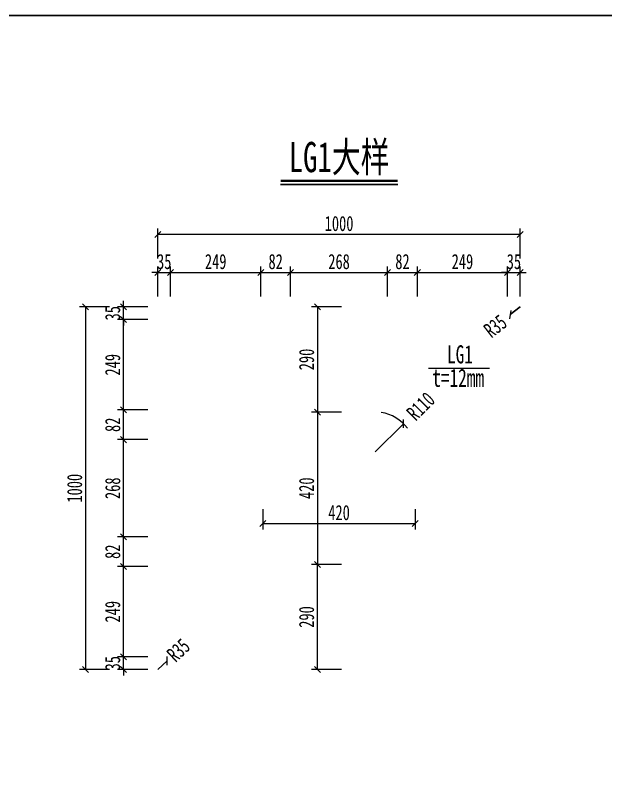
# Model space of a CAD drawing. Header units: millimetres. Extents: x -60009 to 63758, y -2164 to 95433.
# Drawn here: x 35176 to 36805, y 32429 to 34561 of the extents above; entities that cross this region are included whole.
import ezdxf
from ezdxf.enums import TextEntityAlignment as Align

# ---------------------------------------------------------------- set-up
doc = ezdxf.new("R2010")
doc.units = ezdxf.units.MM
doc.layers.get('Defpoints').update_dxf_attribs({"color": 8})
for name, color, linetype, lineweight in [('文字', 7, 'Continuous', 15), ('标注线及字体', 2, 'Continuous', 15), ('细实线', 4, 'Continuous', 15)]:
    doc.layers.add(name, color=color, linetype=linetype, lineweight=lineweight)
doc.styles.add('111', font='仿宋_GB2312.TTF', dxfattribs={"width": 0.7})
doc.styles.add('BM_Dim', font='仿宋_GB2312.TTF', dxfattribs={"width": 0.85})
doc.dimstyles.new('200', dxfattribs={"dimscale": 0, "dimtxt": 2.5, "dimasz": 1, "dimexe": 1, "dimexo": 1, "dimgap": 0.6, "dimtad": 1, "dimdec": 0, "dimdsep": 46, "dimtxsty": '111', "dimblk": 'OBLIQUE', "dimcen": 0, "dimclrd": 4, "dimclre": 4, "dimclrt": 4, "dimadec": 1, "dimazin": 2, "dimtfac": 1, "dimtdec": 0, "dimtix": 1, "dimtmove": 2, "dimatfit": 3, "dimfxl": 4, "dimfxlon": 1, "dimtolj": 1, "dimlwd": -1, "dimlwe": -1, "dimarcsym": 0})

# ---------------------------------------------------------------- blocks, each defined once
blk = doc.blocks.new('_Oblique')
at = {"color": 0, "linetype": 'ByBlock', "lineweight": -2}
blk.add_line((-0.5, -0.5), (0.5, 0.5), dxfattribs=at)
blk = doc.blocks.new('*D1317')
at = {"layer": 'Defpoints', "color": 0, "transparency": 16777216}
for p in [(35569.1, 33757.2), (35369.3, 32757.2), (35569.1, 32757.2)]:
    blk.add_point(p, dxfattribs=at)
at = {"layer": '细实线', "color": 4, "transparency": 16777216}
for p, q in [((35435.9, 33757.2), (35352.6, 33757.2)), ((35369.3, 33757.2), (35369.3, 32757.2)), ((35435.9, 32757.2), (35352.6, 32757.2))]:
    blk.add_line(p, q, dxfattribs=at)
at = {"layer": '细实线', "color": 4, "transparency": 16777216, "xscale": 16.66666666666666, "yscale": 16.66666666666666, "zscale": 16.66666666666666}
for p, rotation in [((35369.3, 33757.2), 90), ((35369.3, 32757.2), 270)]:
    blk.add_blockref('_Oblique', p, dxfattribs=dict(at, rotation=rotation))
at = {"layer": '细实线', "color": 4, "transparency": 16777216, "insert": (35339.4, 33257.2), "char_height": 41.67, "attachment_point": 5, "rotation": 90, "style": '111'}
blk.add_mtext('\\A1;1000', dxfattribs=at)
blk = doc.blocks.new('*D1318')
at = {"layer": 'Defpoints', "color": 0, "transparency": 16777216}
for p in [(35474.2, 32792.2), (35569.1, 32792.2), (35569.1, 32757.2)]:
    blk.add_point(p, dxfattribs=at)
at = {"layer": '细实线', "color": 4, "transparency": 16777216}
for p, q in [((35474.2, 32792.2), (35474.2, 32808.9)), ((35540.9, 32792.2), (35457.5, 32792.2)), ((35474.2, 32757.2), (35474.2, 32792.2)), ((35540.9, 32757.2), (35457.5, 32757.2)), ((35474.2, 32757.2), (35474.2, 32740.6))]:
    blk.add_line(p, q, dxfattribs=at)
at = {"layer": '细实线', "color": 4, "transparency": 16777216, "xscale": 16.66666666666666, "yscale": 16.66666666666666, "zscale": 16.66666666666666}
for p, rotation in [((35474.2, 32792.2), 270), ((35474.2, 32757.2), 90)]:
    blk.add_blockref('_Oblique', p, dxfattribs=dict(at, rotation=rotation))
at = {"layer": '细实线', "color": 4, "transparency": 16777216, "insert": (35444.4, 32774.7), "char_height": 41.67, "attachment_point": 5, "rotation": 90, "style": '111'}
blk.add_mtext('\\A1;35', dxfattribs=at)
blk = doc.blocks.new('*D1319')
at = {"layer": 'Defpoints', "color": 0, "transparency": 16777216}
for p in [(35474.2, 33041.2), (35569.1, 33041.2), (35569.1, 32792.2)]:
    blk.add_point(p, dxfattribs=at)
at = {"layer": '细实线', "color": 4, "transparency": 16777216}
for p, q in [((35540.9, 33041.2), (35457.5, 33041.2)), ((35474.2, 32792.2), (35474.2, 33041.2)), ((35540.9, 32792.2), (35457.5, 32792.2))]:
    blk.add_line(p, q, dxfattribs=at)
at = {"layer": '细实线', "color": 4, "transparency": 16777216, "xscale": 16.66666666666666, "yscale": 16.66666666666666, "zscale": 16.66666666666666}
for p, rotation in [((35474.2, 33041.2), 90), ((35474.2, 32792.2), 270)]:
    blk.add_blockref('_Oblique', p, dxfattribs=dict(at, rotation=rotation))
at = {"layer": '细实线', "color": 4, "transparency": 16777216, "insert": (35444.4, 32916.7), "char_height": 41.67, "attachment_point": 5, "rotation": 90, "style": '111'}
blk.add_mtext('\\A1;249', dxfattribs=at)
blk = doc.blocks.new('*D1320')
at = {"layer": 'Defpoints', "color": 0, "transparency": 16777216}
for p in [(35474.2, 33123.2), (35569.1, 33123.2), (35569.1, 33041.2)]:
    blk.add_point(p, dxfattribs=at)
at = {"layer": '细实线', "color": 4, "transparency": 16777216}
for p, q in [((35540.9, 33123.2), (35457.5, 33123.2)), ((35474.2, 33041.2), (35474.2, 33123.2)), ((35540.9, 33041.2), (35457.5, 33041.2))]:
    blk.add_line(p, q, dxfattribs=at)
at = {"layer": '细实线', "color": 4, "transparency": 16777216, "xscale": 16.66666666666666, "yscale": 16.66666666666666, "zscale": 16.66666666666666}
for p, rotation in [((35474.2, 33123.2), 90), ((35474.2, 33041.2), 270)]:
    blk.add_blockref('_Oblique', p, dxfattribs=dict(at, rotation=rotation))
at = {"layer": '细实线', "color": 4, "transparency": 16777216, "insert": (35444.4, 33082.2), "char_height": 41.67, "attachment_point": 5, "rotation": 90, "style": '111'}
blk.add_mtext('\\A1;82', dxfattribs=at)
blk = doc.blocks.new('*D1321')
at = {"layer": 'Defpoints', "color": 0, "transparency": 16777216}
for p in [(35474.2, 33391.2), (35569.1, 33391.2), (35569.1, 33123.2)]:
    blk.add_point(p, dxfattribs=at)
at = {"layer": '细实线', "color": 4, "transparency": 16777216}
for p, q in [((35540.9, 33391.2), (35457.5, 33391.2)), ((35474.2, 33123.2), (35474.2, 33391.2)), ((35540.9, 33123.2), (35457.5, 33123.2))]:
    blk.add_line(p, q, dxfattribs=at)
at = {"layer": '细实线', "color": 4, "transparency": 16777216, "xscale": 16.66666666666666, "yscale": 16.66666666666666, "zscale": 16.66666666666666}
for p, rotation in [((35474.2, 33391.2), 90), ((35474.2, 33123.2), 270)]:
    blk.add_blockref('_Oblique', p, dxfattribs=dict(at, rotation=rotation))
at = {"layer": '细实线', "color": 4, "transparency": 16777216, "insert": (35444.4, 33257.2), "char_height": 41.67, "attachment_point": 5, "rotation": 90, "style": '111'}
blk.add_mtext('\\A1;268', dxfattribs=at)
blk = doc.blocks.new('*D1322')
at = {"layer": 'Defpoints', "color": 0, "transparency": 16777216}
for p in [(35474.2, 33473.2), (35569.1, 33473.2), (35569.1, 33391.2)]:
    blk.add_point(p, dxfattribs=at)
at = {"layer": '细实线', "color": 4, "transparency": 16777216}
for p, q in [((35540.9, 33473.2), (35457.5, 33473.2)), ((35474.2, 33391.2), (35474.2, 33473.2)), ((35540.9, 33391.2), (35457.5, 33391.2))]:
    blk.add_line(p, q, dxfattribs=at)
at = {"layer": '细实线', "color": 4, "transparency": 16777216, "xscale": 16.66666666666666, "yscale": 16.66666666666666, "zscale": 16.66666666666666}
for p, rotation in [((35474.2, 33473.2), 90), ((35474.2, 33391.2), 270)]:
    blk.add_blockref('_Oblique', p, dxfattribs=dict(at, rotation=rotation))
at = {"layer": '细实线', "color": 4, "transparency": 16777216, "insert": (35444.4, 33432.2), "char_height": 41.67, "attachment_point": 5, "rotation": 90, "style": '111'}
blk.add_mtext('\\A1;82', dxfattribs=at)
blk = doc.blocks.new('*D1323')
at = {"layer": 'Defpoints', "color": 0, "transparency": 16777216}
for p in [(35474.2, 33722.2), (35569.1, 33722.2), (35569.1, 33473.2)]:
    blk.add_point(p, dxfattribs=at)
at = {"layer": '细实线', "color": 4, "transparency": 16777216}
for p, q in [((35540.9, 33722.2), (35457.5, 33722.2)), ((35474.2, 33473.2), (35474.2, 33722.2)), ((35540.9, 33473.2), (35457.5, 33473.2))]:
    blk.add_line(p, q, dxfattribs=at)
at = {"layer": '细实线', "color": 4, "transparency": 16777216, "xscale": 16.66666666666666, "yscale": 16.66666666666666, "zscale": 16.66666666666666}
for p, rotation in [((35474.2, 33722.2), 90), ((35474.2, 33473.2), 270)]:
    blk.add_blockref('_Oblique', p, dxfattribs=dict(at, rotation=rotation))
at = {"layer": '细实线', "color": 4, "transparency": 16777216, "insert": (35444.4, 33597.7), "char_height": 41.67, "attachment_point": 5, "rotation": 90, "style": '111'}
blk.add_mtext('\\A1;249', dxfattribs=at)
blk = doc.blocks.new('*D1324')
at = {"layer": 'Defpoints', "color": 0, "transparency": 16777216}
for p in [(35474.2, 33757.2), (35569.1, 33757.2), (35569.1, 33722.2)]:
    blk.add_point(p, dxfattribs=at)
at = {"layer": '细实线', "color": 4, "transparency": 16777216}
for p, q in [((35474.2, 33757.2), (35474.2, 33773.9)), ((35540.9, 33757.2), (35457.5, 33757.2)), ((35474.2, 33722.2), (35474.2, 33757.2)), ((35540.9, 33722.2), (35457.5, 33722.2)), ((35474.2, 33722.2), (35474.2, 33705.6))]:
    blk.add_line(p, q, dxfattribs=at)
at = {"layer": '细实线', "color": 4, "transparency": 16777216, "xscale": 16.66666666666666, "yscale": 16.66666666666666, "zscale": 16.66666666666666}
for p, rotation in [((35474.2, 33757.2), 270), ((35474.2, 33722.2), 90)]:
    blk.add_blockref('_Oblique', p, dxfattribs=dict(at, rotation=rotation))
at = {"layer": '细实线', "color": 4, "transparency": 16777216, "insert": (35444.4, 33739.7), "char_height": 41.67, "attachment_point": 5, "rotation": 90, "style": '111'}
blk.add_mtext('\\A1;35', dxfattribs=at)
blk = doc.blocks.new('*D1325')
at = {"layer": 'Defpoints', "color": 0, "transparency": 16777216}
for p in [(35569.1, 33957.1), (35569.1, 33757.2), (36569.1, 33757.2)]:
    blk.add_point(p, dxfattribs=at)
at = {"layer": '细实线', "color": 4, "transparency": 16777216}
for p, q in [((35569.1, 33890.4), (35569.1, 33973.8)), ((36569.1, 33890.4), (36569.1, 33973.8)), ((36569.1, 33957.1), (35569.1, 33957.1))]:
    blk.add_line(p, q, dxfattribs=at)
at = {"layer": '细实线', "color": 4, "transparency": 16777216, "xscale": 16.66666666666666, "yscale": 16.66666666666666, "zscale": 16.66666666666666, "rotation": 180}
blk.add_blockref('_Oblique', (35569.1, 33957.1), dxfattribs=at)
at = {"layer": '细实线', "color": 4, "transparency": 16777216, "xscale": 16.66666666666666, "yscale": 16.66666666666666, "zscale": 16.66666666666666}
blk.add_blockref('_Oblique', (36569.1, 33957.1), dxfattribs=at)
at = {"layer": '细实线', "color": 4, "transparency": 16777216, "insert": (36069.1, 33986.9), "char_height": 41.67, "attachment_point": 5, "style": '111'}
blk.add_mtext('\\A1;1000', dxfattribs=at)
blk = doc.blocks.new('*D1326')
at = {"layer": 'Defpoints', "color": 0, "transparency": 16777216}
for p in [(35604.1, 33852.2), (35569.1, 33757.2), (35604.1, 33757.2)]:
    blk.add_point(p, dxfattribs=at)
at = {"layer": '细实线', "color": 4, "transparency": 16777216}
for p, q in [((35569.1, 33852.2), (35552.4, 33852.2)), ((35569.1, 33785.5), (35569.1, 33868.8)), ((35569.1, 33852.2), (35604.1, 33852.2)), ((35604.1, 33785.5), (35604.1, 33868.8)), ((35604.1, 33852.2), (35620.8, 33852.2))]:
    blk.add_line(p, q, dxfattribs=at)
at = {"layer": '细实线', "color": 4, "transparency": 16777216, "xscale": 16.66666666666666, "yscale": 16.66666666666666, "zscale": 16.66666666666666}
blk.add_blockref('_Oblique', (35569.1, 33852.2), dxfattribs=at)
at = {"layer": '细实线', "color": 4, "transparency": 16777216, "xscale": 16.66666666666666, "yscale": 16.66666666666666, "zscale": 16.66666666666666, "rotation": 180}
blk.add_blockref('_Oblique', (35604.1, 33852.2), dxfattribs=at)
at = {"layer": '细实线', "color": 4, "transparency": 16777216, "insert": (35586.6, 33882), "char_height": 41.67, "attachment_point": 5, "style": '111'}
blk.add_mtext('\\A1;35', dxfattribs=at)
blk = doc.blocks.new('*D1327')
at = {"layer": 'Defpoints', "color": 0, "transparency": 16777216}
for p in [(35853.1, 33852.2), (35604.1, 33757.2), (35853.1, 33757.2)]:
    blk.add_point(p, dxfattribs=at)
at = {"layer": '细实线', "color": 4, "transparency": 16777216}
for p, q in [((35604.1, 33785.5), (35604.1, 33868.8)), ((35604.1, 33852.2), (35853.1, 33852.2)), ((35853.1, 33785.5), (35853.1, 33868.8))]:
    blk.add_line(p, q, dxfattribs=at)
at = {"layer": '细实线', "color": 4, "transparency": 16777216, "xscale": 16.66666666666666, "yscale": 16.66666666666666, "zscale": 16.66666666666666, "rotation": 180}
blk.add_blockref('_Oblique', (35604.1, 33852.2), dxfattribs=at)
at = {"layer": '细实线', "color": 4, "transparency": 16777216, "xscale": 16.66666666666666, "yscale": 16.66666666666666, "zscale": 16.66666666666666}
blk.add_blockref('_Oblique', (35853.1, 33852.2), dxfattribs=at)
at = {"layer": '细实线', "color": 4, "transparency": 16777216, "insert": (35728.6, 33882), "char_height": 41.67, "attachment_point": 5, "style": '111'}
blk.add_mtext('\\A1;249', dxfattribs=at)
blk = doc.blocks.new('*D1328')
at = {"layer": 'Defpoints', "color": 0, "transparency": 16777216}
for p in [(35935.1, 33852.2), (35853.1, 33757.2), (35935.1, 33757.2)]:
    blk.add_point(p, dxfattribs=at)
at = {"layer": '细实线', "color": 4, "transparency": 16777216}
for p, q in [((35853.1, 33785.5), (35853.1, 33868.8)), ((35853.1, 33852.2), (35935.1, 33852.2)), ((35935.1, 33785.5), (35935.1, 33868.8))]:
    blk.add_line(p, q, dxfattribs=at)
at = {"layer": '细实线', "color": 4, "transparency": 16777216, "xscale": 16.66666666666666, "yscale": 16.66666666666666, "zscale": 16.66666666666666, "rotation": 180}
blk.add_blockref('_Oblique', (35853.1, 33852.2), dxfattribs=at)
at = {"layer": '细实线', "color": 4, "transparency": 16777216, "xscale": 16.66666666666666, "yscale": 16.66666666666666, "zscale": 16.66666666666666}
blk.add_blockref('_Oblique', (35935.1, 33852.2), dxfattribs=at)
at = {"layer": '细实线', "color": 4, "transparency": 16777216, "insert": (35894.1, 33882), "char_height": 41.67, "attachment_point": 5, "style": '111'}
blk.add_mtext('\\A1;82', dxfattribs=at)
blk = doc.blocks.new('*D1329')
at = {"layer": 'Defpoints', "color": 0, "transparency": 16777216}
for p in [(36203.1, 33852.2), (35935.1, 33757.2), (36203.1, 33757.2)]:
    blk.add_point(p, dxfattribs=at)
at = {"layer": '细实线', "color": 4, "transparency": 16777216}
for p, q in [((35935.1, 33785.5), (35935.1, 33868.8)), ((35935.1, 33852.2), (36203.1, 33852.2)), ((36203.1, 33785.5), (36203.1, 33868.8))]:
    blk.add_line(p, q, dxfattribs=at)
at = {"layer": '细实线', "color": 4, "transparency": 16777216, "xscale": 16.66666666666666, "yscale": 16.66666666666666, "zscale": 16.66666666666666, "rotation": 180}
blk.add_blockref('_Oblique', (35935.1, 33852.2), dxfattribs=at)
at = {"layer": '细实线', "color": 4, "transparency": 16777216, "xscale": 16.66666666666666, "yscale": 16.66666666666666, "zscale": 16.66666666666666}
blk.add_blockref('_Oblique', (36203.1, 33852.2), dxfattribs=at)
at = {"layer": '细实线', "color": 4, "transparency": 16777216, "insert": (36069.1, 33882), "char_height": 41.67, "attachment_point": 5, "style": '111'}
blk.add_mtext('\\A1;268', dxfattribs=at)
blk = doc.blocks.new('*D1330')
at = {"layer": 'Defpoints', "color": 0, "transparency": 16777216}
for p in [(36285.1, 33852.2), (36203.1, 33757.2), (36285.1, 33757.2)]:
    blk.add_point(p, dxfattribs=at)
at = {"layer": '细实线', "color": 4, "transparency": 16777216}
for p, q in [((36203.1, 33785.5), (36203.1, 33868.8)), ((36203.1, 33852.2), (36285.1, 33852.2)), ((36285.1, 33785.5), (36285.1, 33868.8))]:
    blk.add_line(p, q, dxfattribs=at)
at = {"layer": '细实线', "color": 4, "transparency": 16777216, "xscale": 16.66666666666666, "yscale": 16.66666666666666, "zscale": 16.66666666666666, "rotation": 180}
blk.add_blockref('_Oblique', (36203.1, 33852.2), dxfattribs=at)
at = {"layer": '细实线', "color": 4, "transparency": 16777216, "xscale": 16.66666666666666, "yscale": 16.66666666666666, "zscale": 16.66666666666666}
blk.add_blockref('_Oblique', (36285.1, 33852.2), dxfattribs=at)
at = {"layer": '细实线', "color": 4, "transparency": 16777216, "insert": (36244.1, 33882), "char_height": 41.67, "attachment_point": 5, "style": '111'}
blk.add_mtext('\\A1;82', dxfattribs=at)
blk = doc.blocks.new('*D1331')
at = {"layer": 'Defpoints', "color": 0, "transparency": 16777216}
for p in [(36534.1, 33852.2), (36285.1, 33757.2), (36534.1, 33757.2)]:
    blk.add_point(p, dxfattribs=at)
at = {"layer": '细实线', "color": 4, "transparency": 16777216}
for p, q in [((36285.1, 33785.5), (36285.1, 33868.8)), ((36285.1, 33852.2), (36534.1, 33852.2)), ((36534.1, 33785.5), (36534.1, 33868.8))]:
    blk.add_line(p, q, dxfattribs=at)
at = {"layer": '细实线', "color": 4, "transparency": 16777216, "xscale": 16.66666666666666, "yscale": 16.66666666666666, "zscale": 16.66666666666666, "rotation": 180}
blk.add_blockref('_Oblique', (36285.1, 33852.2), dxfattribs=at)
at = {"layer": '细实线', "color": 4, "transparency": 16777216, "xscale": 16.66666666666666, "yscale": 16.66666666666666, "zscale": 16.66666666666666}
blk.add_blockref('_Oblique', (36534.1, 33852.2), dxfattribs=at)
at = {"layer": '细实线', "color": 4, "transparency": 16777216, "insert": (36409.6, 33882), "char_height": 41.67, "attachment_point": 5, "style": '111'}
blk.add_mtext('\\A1;249', dxfattribs=at)
blk = doc.blocks.new('*D1332')
at = {"layer": 'Defpoints', "color": 0, "transparency": 16777216}
for p in [(36569.1, 33852.2), (36534.1, 33757.2), (36569.1, 33757.2)]:
    blk.add_point(p, dxfattribs=at)
at = {"layer": '细实线', "color": 4, "transparency": 16777216}
for p, q in [((36534.1, 33852.2), (36517.4, 33852.2)), ((36534.1, 33785.5), (36534.1, 33868.8)), ((36534.1, 33852.2), (36569.1, 33852.2)), ((36569.1, 33785.5), (36569.1, 33868.8)), ((36569.1, 33852.2), (36585.8, 33852.2))]:
    blk.add_line(p, q, dxfattribs=at)
at = {"layer": '细实线', "color": 4, "transparency": 16777216, "xscale": 16.66666666666666, "yscale": 16.66666666666666, "zscale": 16.66666666666666}
blk.add_blockref('_Oblique', (36534.1, 33852.2), dxfattribs=at)
at = {"layer": '细实线', "color": 4, "transparency": 16777216, "xscale": 16.66666666666666, "yscale": 16.66666666666666, "zscale": 16.66666666666666, "rotation": 180}
blk.add_blockref('_Oblique', (36569.1, 33852.2), dxfattribs=at)
at = {"layer": '细实线', "color": 4, "transparency": 16777216, "insert": (36551.6, 33882), "char_height": 41.67, "attachment_point": 5, "style": '111'}
blk.add_mtext('\\A1;35', dxfattribs=at)
blk = doc.blocks.new('*D1333')
at = {"layer": 'Defpoints', "color": 0, "transparency": 16777216}
for p in [(36095.5, 33757.2), (36009.3, 33467.2), (36095.5, 33467.2)]:
    blk.add_point(p, dxfattribs=at)
at = {"layer": '细实线', "color": 4, "transparency": 16777216}
for p, q in [((36076, 33757.2), (35992.6, 33757.2)), ((36009.3, 33757.2), (36009.3, 33467.2)), ((36076, 33467.2), (35992.6, 33467.2))]:
    blk.add_line(p, q, dxfattribs=at)
at = {"layer": '细实线', "color": 4, "transparency": 16777216, "xscale": 16.66666666666666, "yscale": 16.66666666666666, "zscale": 16.66666666666666}
for p, rotation in [((36009.3, 33757.2), 90), ((36009.3, 33467.2), 270)]:
    blk.add_blockref('_Oblique', p, dxfattribs=dict(at, rotation=rotation))
at = {"layer": '细实线', "color": 4, "transparency": 16777216, "insert": (35979.5, 33612.2), "char_height": 41.67, "attachment_point": 5, "rotation": 90, "style": '111'}
blk.add_mtext('\\A1;290', dxfattribs=at)
blk = doc.blocks.new('*D1334')
at = {"layer": 'Defpoints', "color": 0, "transparency": 16777216}
for p in [(36095.5, 33467.2), (36009.3, 33047.2), (36095.5, 33047.2)]:
    blk.add_point(p, dxfattribs=at)
at = {"layer": '细实线', "color": 4, "transparency": 16777216}
for p, q in [((36076, 33467.2), (35992.6, 33467.2)), ((36009.3, 33467.2), (36009.3, 33047.2)), ((36076, 33047.2), (35992.6, 33047.2))]:
    blk.add_line(p, q, dxfattribs=at)
at = {"layer": '细实线', "color": 4, "transparency": 16777216, "xscale": 16.66666666666666, "yscale": 16.66666666666666, "zscale": 16.66666666666666}
for p, rotation in [((36009.3, 33467.2), 90), ((36009.3, 33047.2), 270)]:
    blk.add_blockref('_Oblique', p, dxfattribs=dict(at, rotation=rotation))
at = {"layer": '细实线', "color": 4, "transparency": 16777216, "insert": (35979.5, 33257.2), "char_height": 41.67, "attachment_point": 5, "rotation": 90, "style": '111'}
blk.add_mtext('\\A1;420', dxfattribs=at)
blk = doc.blocks.new('*D1335')
at = {"layer": 'Defpoints', "color": 0, "transparency": 16777216}
for p in [(36009.3, 33047.2), (36095.5, 33047.2), (36095.5, 32757.2)]:
    blk.add_point(p, dxfattribs=at)
at = {"layer": '细实线', "color": 4, "transparency": 16777216}
for p, q in [((36076, 33047.2), (35992.6, 33047.2)), ((36009.3, 32757.2), (36009.3, 33047.2)), ((36076, 32757.2), (35992.6, 32757.2))]:
    blk.add_line(p, q, dxfattribs=at)
at = {"layer": '细实线', "color": 4, "transparency": 16777216, "xscale": 16.66666666666666, "yscale": 16.66666666666666, "zscale": 16.66666666666666}
for p, rotation in [((36009.3, 33047.2), 90), ((36009.3, 32757.2), 270)]:
    blk.add_blockref('_Oblique', p, dxfattribs=dict(at, rotation=rotation))
at = {"layer": '细实线', "color": 4, "transparency": 16777216, "insert": (35979.5, 32902.2), "char_height": 41.67, "attachment_point": 5, "rotation": 90, "style": '111'}
blk.add_mtext('\\A1;290', dxfattribs=at)
blk = doc.blocks.new('*D1336')
at = {"layer": 'Defpoints', "color": 0, "transparency": 16777216}
for p in [(36246.8, 33435.1), (36169.1, 33357.2)]:
    blk.add_point(p, dxfattribs=at)
at = {"layer": '细实线', "color": 4, "transparency": 16777216}
for p, q in [((36246.8, 33435.1), (36169.1, 33357.2)), ((36169.1, 33357.2), (36246.8, 33435.1))]:
    blk.add_line(p, q, dxfattribs=at)
blk.add_arc((36169.1, 33357.2), 110, 36.389, 81.3105, dxfattribs=at)
at = {"layer": '细实线', "color": 4, "transparency": 16777216, "xscale": 16.66666666666666, "yscale": 16.66666666666666, "zscale": 16.66666666666666, "rotation": 45.07849153819961}
blk.add_blockref('_Oblique', (36246.8, 33435.1), dxfattribs=at)
at = {"layer": '细实线', "color": 4, "transparency": 16777216, "insert": (36294.6, 33483.1), "char_height": 41.67, "attachment_point": 5, "rotation": 45.0785, "style": '111'}
blk.add_mtext('\\A1;R110', dxfattribs=at)
blk = doc.blocks.new('*D1337')
at = {"layer": 'Defpoints', "color": 0, "transparency": 16777216}
for p in [(35859.1, 33215.8), (36279.1, 33215.8), (36279.1, 33160)]:
    blk.add_point(p, dxfattribs=at)
at = {"layer": '细实线', "color": 4, "transparency": 16777216}
for p, q in [((35859.1, 33199.1), (35859.1, 33143.3)), ((36279.1, 33199.1), (36279.1, 33143.3)), ((35859.1, 33160), (36279.1, 33160))]:
    blk.add_line(p, q, dxfattribs=at)
at = {"layer": '细实线', "color": 4, "transparency": 16777216, "xscale": 16.66666666666666, "yscale": 16.66666666666666, "zscale": 16.66666666666666, "rotation": 180}
blk.add_blockref('_Oblique', (35859.1, 33160), dxfattribs=at)
at = {"layer": '细实线', "color": 4, "transparency": 16777216, "xscale": 16.66666666666666, "yscale": 16.66666666666666, "zscale": 16.66666666666666}
blk.add_blockref('_Oblique', (36279.1, 33160), dxfattribs=at)
at = {"layer": '细实线', "color": 4, "transparency": 16777216, "insert": (36069.1, 33189.8), "char_height": 41.67, "attachment_point": 5, "style": '111'}
blk.add_mtext('\\A1;420', dxfattribs=at)
blk = doc.blocks.new('*D1338')
at = {"layer": 'Defpoints', "color": 0, "transparency": 16777216}
for p in [(36569.1, 33757.2), (36541.4, 33735.9)]:
    blk.add_point(p, dxfattribs=at)
at = {"layer": '细实线', "color": 4, "transparency": 16777216}
for p, q in [((36541.4, 33735.9), (36569.1, 33757.2)), ((36569.1, 33757.2), (36541.4, 33735.9))]:
    blk.add_line(p, q, dxfattribs=at)
at = {"layer": '细实线', "color": 4, "transparency": 16777216, "xscale": 16.66666666666666, "yscale": 16.66666666666666, "zscale": 16.66666666666666, "rotation": 217.6655988906557}
blk.add_blockref('_Oblique', (36541.4, 33735.9), dxfattribs=at)
at = {"layer": '细实线', "color": 4, "transparency": 16777216, "insert": (36500.4, 33704.2), "char_height": 41.67, "attachment_point": 5, "rotation": 37.6656, "style": '111'}
blk.add_mtext('\\A1;R35', dxfattribs=at)
blk = doc.blocks.new('*D1339')
at = {"layer": 'Defpoints', "color": 0, "transparency": 16777216}
for p in [(35594.6, 32781.2), (35569.1, 32757.2)]:
    blk.add_point(p, dxfattribs=at)
at = {"layer": '细实线', "color": 4, "transparency": 16777216}
for p, q in [((35594.6, 32781.2), (35569.1, 32757.2)), ((35569.1, 32757.2), (35594.6, 32781.2))]:
    blk.add_line(p, q, dxfattribs=at)
at = {"layer": '细实线', "color": 4, "transparency": 16777216, "xscale": 16.66666666666666, "yscale": 16.66666666666666, "zscale": 16.66666666666666, "rotation": 43.22176224264204}
blk.add_blockref('_Oblique', (35594.6, 32781.2), dxfattribs=at)
at = {"layer": '细实线', "color": 4, "transparency": 16777216, "insert": (35625.8, 32810.5), "char_height": 41.67, "attachment_point": 5, "rotation": 43.2218, "style": '111'}
blk.add_mtext('\\A1;R35', dxfattribs=at)

msp = doc.modelspace()

# ---------------------------------------------------------------- linework, layer by layer
at = {"color": 4}
msp.add_line((35907.6, 34094.7), (36231.2, 34094.7), dxfattribs=at)
at = {"color": 6, "const_width": 6}
msp.add_lwpolyline([(35907.6, 34104.7), (36231.2, 34104.7)], dxfattribs=at)
at = {"layer": 'Defpoints'}
msp.add_lwpolyline([(32016.5, 34560.8), (38433.2, 34560.8), (38433.2, 30297.5), (32016.5, 30297.5)], close=True, dxfattribs=at)
at = {"layer": '细实线'}
msp.add_line((36316.2, 33588.3), (36484.5, 33588.3), dxfattribs=at)

# ---------------------------------------------------------------- texts
at = {"layer": '文字', "style": 'BM_Dim', "width": 0.7}
for s, p in [('LG1', (36402.8, 33586.5)), ('t=12mm', (36397.8, 33521.7))]:
    msp.add_text(s, height=50, dxfattribs=at).set_placement(p, align=Align.BOTTOM_CENTER)
at = {"layer": '标注线及字体', "color": 0, "style": '111', "width": 0.7}
msp.add_text('LG1大样', height=83.33, dxfattribs=at).set_placement((36069.1, 34172.2), align=Align.MIDDLE)

# ---------------------------------------------------------------- dimensions: what is measured, and where the dimension line sits
at = {"layer": '细实线'}
for base, p1, p2, picture, middle in [((35569.1, 33957.1), (36569.1, 33757.2), (35569.1, 33757.2), '*D1325', (36069.1, 33986.9)), ((35604.1, 33852.2), (35569.1, 33757.2), (35604.1, 33757.2), '*D1326', (35586.6, 33882)), ((35853.1, 33852.2), (35604.1, 33757.2), (35853.1, 33757.2), '*D1327', (35728.6, 33882)), ((35935.1, 33852.2), (35853.1, 33757.2), (35935.1, 33757.2), '*D1328', (35894.1, 33882)), ((36203.1, 33852.2), (35935.1, 33757.2), (36203.1, 33757.2), '*D1329', (36069.1, 33882)), ((36285.1, 33852.2), (36203.1, 33757.2), (36285.1, 33757.2), '*D1330', (36244.1, 33882)), ((36534.1, 33852.2), (36285.1, 33757.2), (36534.1, 33757.2), '*D1331', (36409.6, 33882)), ((36569.1, 33852.2), (36534.1, 33757.2), (36569.1, 33757.2), '*D1332', (36551.6, 33882)), ((36279.1, 33160), (35859.1, 33215.8), (36279.1, 33215.8), '*D1337', (36069.1, 33189.8))]:
    dim = msp.add_linear_dim(base=base, p1=p1, p2=p2, dimstyle='200', override={"dimscale": 16.666667, "dimblk": 'Oblique'}, dxfattribs=at)
    dim.commit()
    dim.dimension.update_dxf_attribs({"geometry": picture, "text_midpoint": middle})
for base, p1, p2, angle, picture, middle in [((35474.2, 33757.2), (35569.1, 33722.2), (35569.1, 33757.2), 90, '*D1324', (35444.4, 33739.7)), ((35369.3, 32757.2), (35569.1, 33757.2), (35569.1, 32757.2), 90, '*D1317', (35339.4, 33257.2)), ((36009.3, 33467.2), (36095.5, 33757.2), (36095.5, 33467.2), 90, '*D1333', (35979.5, 33612.2)), ((35474.2, 33722.2), (35569.1, 33473.2), (35569.1, 33722.2), 90, '*D1323', (35444.4, 33597.7)), ((35474.2, 33473.2), (35569.1, 33391.2), (35569.1, 33473.2), 90, '*D1322', (35444.4, 33432.2)), ((36009.3, 33047.2), (36095.5, 33467.2), (36095.5, 33047.2), 90, '*D1334', (35979.5, 33257.2)), ((35474.2, 33391.2), (35569.1, 33123.2), (35569.1, 33391.2), 90, '*D1321', (35444.4, 33257.2)), ((35474.2, 33123.2), (35569.1, 33041.2), (35569.1, 33123.2), 90, '*D1320', (35444.4, 33082.2)), ((35474.2, 33041.2), (35569.1, 32792.2), (35569.1, 33041.2), 90, '*D1319', (35444.4, 32916.7)), ((36009.3, 33047.2), (36095.5, 32757.2), (36095.5, 33047.2), 270, '*D1335', (35979.5, 32902.2)), ((35474.2, 32792.2), (35569.1, 32757.2), (35569.1, 32792.2), 90, '*D1318', (35444.4, 32774.7))]:
    dim = msp.add_linear_dim(base=base, p1=p1, p2=p2, angle=angle, dimstyle='200', override={"dimscale": 16.666667, "dimblk": 'Oblique'}, dxfattribs=at)
    dim.commit()
    dim.dimension.update_dxf_attribs({"geometry": picture, "text_midpoint": middle})
for center, mpoint, picture, middle in [((36569.1, 33757.2), (36541.4, 33735.9), '*D1338', (36500.4, 33704.2)), ((36169.1, 33357.2), (36246.8, 33435.1), '*D1336', (36294.6, 33483.1)), ((35569.1, 32757.2), (35594.6, 32781.2), '*D1339', (35625.8, 32810.5))]:
    dim = msp.add_radius_dim(center=center, mpoint=mpoint, dimstyle='200', override={"dimscale": 16.666667, "dimblk": 'Oblique'}, dxfattribs=at)
    dim.commit()
    dim.dimension.update_dxf_attribs({"geometry": picture, "text_midpoint": middle, "dimtype": 164})

doc.saveas('drawing.dxf')
